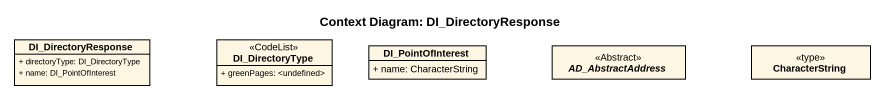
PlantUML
@startuml
title Context Diagram: DI_DirectoryResponse
hide circle
hide empty members
skinparam classAttributeIconSize 0
class DI_DirectoryResponse {
  + directoryType: DI_DirectoryType
  + name: DI_PointOfInterest
}
class DI_DirectoryType <<CodeList>> {
  + greenPages: <undefined>
}
class DI_PointOfInterest {
  + name: CharacterString
}
abstract class AD_AbstractAddress <<Abstract>>
class CharacterString <<type>>
@enduml
